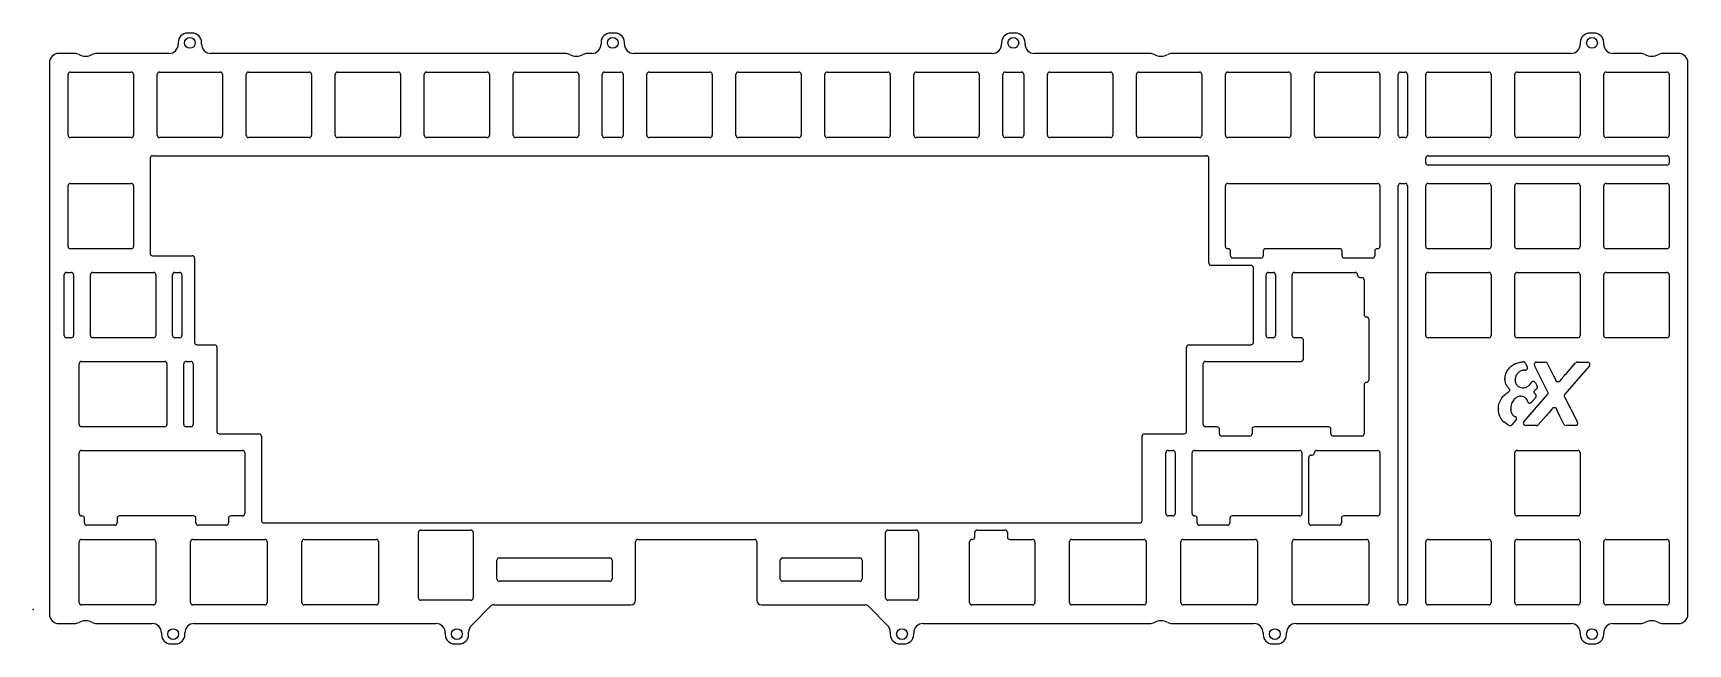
# Model space of a CAD drawing. Header units: centimetres. Extents: x 0 to 35.4, y -0.7 to 12.3.
import ezdxf

# ---------------------------------------------------------------- set-up
doc = ezdxf.new("R2010")
doc.units = ezdxf.units.CM
doc.header["$MEASUREMENT"] = 0
doc.layers.add('KBD8X-MKII-Half-Plate-Pretty v3_8xhalfprettyfinal v1_Sketch1', color=7, linetype='Continuous')

msp = doc.modelspace()

# ---------------------------------------------------------------- linework, layer by layer
at = {"layer": 'KBD8X-MKII-Half-Plate-Pretty v3_8xhalfprettyfinal v1_Sketch1'}
for p, q in [((3.105, 12.134), (3.105, 12.099)), ((3.405, 12.334), (3.305, 12.334)), ((3.605, 12.099), (3.605, 12.134)), ((12.154, 12.134), (12.154, 12.099)), ((12.454, 12.334), (12.354, 12.334)), ((12.654, 12.099), (12.654, 12.134)), ((20.726, 12.134), (20.726, 12.099)), ((21.026, 12.334), (20.926, 12.334)), ((21.226, 12.099), (21.226, 12.134)), ((33.109, 12.134), (33.109, 12.099)), ((33.409, 12.334), (33.309, 12.334)), ((33.609, 12.099), (33.609, 12.134)), ((0.35, 11.699), (0.35, -0.102)), ((0.888, 11.899), (0.55, 11.899)), ((2.905, 11.899), (1.362, 11.899)), ((11.388, 11.899), (3.805, 11.899)), ((11.954, 11.899), (11.862, 11.899)), ((20.526, 11.899), (12.854, 11.899)), ((23.899, 11.899), (21.426, 11.899)), ((32.909, 11.899), (24.374, 11.899)), ((34.399, 11.899), (33.809, 11.899)), ((35.211, 11.899), (34.874, 11.899)), ((35.411, -0.102), (35.411, 11.699)), ((0.75, 10.149), (0.75, 11.449)), ((0.8, 11.499), (2.1, 11.499)), ((2.15, 11.449), (2.15, 10.149)), ((2.655, 10.149), (2.655, 11.449)), ((2.705, 11.499), (4.005, 11.499)), ((4.055, 11.449), (4.055, 10.149)), ((4.56, 10.149), (4.56, 11.449)), ((4.61, 11.499), (5.91, 11.499)), ((5.96, 11.449), (5.96, 10.149)), ((6.465, 10.149), (6.465, 11.449)), ((6.515, 11.499), (7.815, 11.499)), ((7.865, 11.449), (7.865, 10.149)), ((8.37, 10.149), (8.37, 11.449)), ((8.42, 11.499), (9.72, 11.499)), ((9.77, 11.449), (9.77, 10.149)), ((10.275, 10.149), (10.275, 11.449)), ((10.325, 11.499), (11.625, 11.499)), ((11.675, 11.449), (11.675, 10.149)), ((12.18, 10.149), (12.18, 11.449)), ((12.23, 11.499), (12.578, 11.499)), ((12.627, 11.449), (12.627, 10.149)), ((13.133, 10.149), (13.133, 11.449)), ((13.182, 11.499), (14.482, 11.499)), ((14.532, 11.449), (14.532, 10.149)), ((15.037, 10.149), (15.037, 11.449)), ((15.088, 11.499), (16.387, 11.499)), ((16.438, 11.449), (16.438, 10.149)), ((16.942, 10.149), (16.942, 11.449)), ((16.992, 11.499), (18.292, 11.499)), ((18.343, 11.449), (18.343, 10.149)), ((18.848, 10.149), (18.848, 11.449)), ((18.898, 11.499), (20.198, 11.499)), ((20.247, 11.449), (20.247, 10.149)), ((20.753, 10.149), (20.753, 11.449)), ((20.802, 11.499), (21.15, 11.499)), ((21.2, 11.449), (21.2, 10.149)), ((21.705, 10.149), (21.705, 11.449)), ((21.755, 11.499), (23.055, 11.499)), ((23.105, 11.449), (23.105, 10.149)), ((23.61, 10.149), (23.61, 11.449)), ((23.66, 11.499), (24.96, 11.499)), ((25.01, 11.449), (25.01, 10.149)), ((25.515, 10.149), (25.515, 11.449)), ((25.565, 11.499), (26.865, 11.499)), ((26.915, 11.449), (26.915, 10.149)), ((27.42, 10.149), (27.42, 11.449)), ((27.47, 11.499), (28.77, 11.499)), ((28.82, 11.449), (28.82, 10.149)), ((29.211, 10.149), (29.211, 11.449)), ((29.261, 11.499), (29.361, 11.499)), ((29.411, 11.449), (29.411, 10.149)), ((29.801, 10.149), (29.801, 11.449)), ((29.851, 11.499), (31.151, 11.499)), ((31.201, 11.449), (31.201, 10.149)), ((31.706, 10.149), (31.706, 11.449)), ((31.756, 11.499), (33.056, 11.499)), ((33.106, 11.449), (33.106, 10.149)), ((33.611, 10.149), (33.611, 11.449)), ((33.661, 11.499), (34.961, 11.499)), ((35.011, 11.449), (35.011, 10.149)), ((2.1, 10.099), (0.8, 10.099)), ((4.005, 10.099), (2.705, 10.099)), ((5.91, 10.099), (4.61, 10.099)), ((7.815, 10.099), (6.515, 10.099)), ((9.72, 10.099), (8.42, 10.099)), ((11.625, 10.099), (10.325, 10.099)), ((12.578, 10.099), (12.23, 10.099)), ((14.482, 10.099), (13.182, 10.099)), ((16.387, 10.099), (15.088, 10.099)), ((18.292, 10.099), (16.992, 10.099)), ((20.198, 10.099), (18.898, 10.099)), ((21.15, 10.099), (20.802, 10.099)), ((23.055, 10.099), (21.755, 10.099)), ((24.96, 10.099), (23.66, 10.099)), ((26.865, 10.099), (25.565, 10.099)), ((28.77, 10.099), (27.47, 10.099)), ((29.361, 10.099), (29.261, 10.099)), ((31.151, 10.099), (29.851, 10.099)), ((33.056, 10.099), (31.756, 10.099)), ((34.961, 10.099), (33.661, 10.099)), ((2.505, 9.658), (2.505, 7.618)), ((2.555, 9.708), (25.11, 9.709)), ((25.16, 7.413), (25.16, 9.659)), ((29.801, 9.558), (29.801, 9.658)), ((29.851, 9.708), (34.961, 9.708)), ((35.011, 9.658), (35.011, 9.558)), ((34.961, 9.508), (29.851, 9.508)), ((0.75, 7.768), (0.75, 9.068)), ((0.8, 9.118), (2.1, 9.118)), ((2.15, 9.068), (2.15, 7.768)), ((25.515, 7.768), (25.515, 9.068)), ((25.565, 9.118), (28.77, 9.118)), ((28.82, 9.068), (28.82, 7.768)), ((29.211, 0.148), (29.211, 9.068)), ((29.261, 9.118), (29.361, 9.118)), ((29.411, 9.068), (29.411, 0.148)), ((29.801, 7.768), (29.801, 9.068)), ((29.851, 9.118), (31.151, 9.118)), ((31.201, 9.068), (31.201, 7.768)), ((31.706, 7.768), (31.706, 9.068)), ((31.756, 9.118), (33.056, 9.118)), ((33.106, 9.068), (33.106, 7.768)), ((33.611, 7.768), (33.611, 9.068)), ((33.661, 9.118), (34.961, 9.118)), ((35.011, 9.068), (35.011, 7.768)), ((2.1, 7.718), (0.8, 7.718)), ((2.555, 7.568), (3.407, 7.568)), ((3.457, 7.518), (3.457, 5.713)), ((25.574, 7.718), (25.565, 7.718)), ((25.624, 7.568), (25.624, 7.668)), ((26.274, 7.518), (25.674, 7.518)), ((26.324, 7.668), (26.324, 7.568)), ((27.961, 7.718), (26.374, 7.718)), ((28.011, 7.568), (28.011, 7.668)), ((28.661, 7.518), (28.061, 7.518)), ((28.711, 7.668), (28.711, 7.568)), ((28.77, 7.718), (28.761, 7.718)), ((31.151, 7.718), (29.851, 7.718)), ((33.056, 7.718), (31.756, 7.718)), ((34.961, 7.718), (33.661, 7.718)), ((0.666, 5.863), (0.666, 7.163)), ((0.716, 7.213), (0.816, 7.213)), ((0.866, 7.163), (0.866, 5.863)), ((1.226, 5.863), (1.226, 7.163)), ((1.276, 7.213), (2.576, 7.213)), ((2.626, 7.163), (2.626, 5.863)), ((2.986, 5.863), (2.986, 7.163)), ((3.036, 7.213), (3.136, 7.213)), ((3.186, 7.163), (3.186, 5.863)), ((26.062, 7.363), (25.21, 7.363)), ((26.112, 5.713), (26.112, 7.313)), ((26.384, 5.863), (26.384, 7.163)), ((26.434, 7.213), (26.534, 7.213)), ((26.584, 7.163), (26.584, 5.863)), ((26.944, 5.863), (26.944, 7.163)), ((26.994, 7.213), (28.294, 7.213)), ((28.344, 7.163), (28.344, 7.154)), ((28.394, 7.104), (28.432, 7.104)), ((29.801, 5.863), (29.801, 7.163)), ((29.851, 7.213), (31.151, 7.213)), ((31.201, 7.163), (31.201, 5.863)), ((31.706, 5.863), (31.706, 7.163)), ((31.756, 7.213), (33.056, 7.213)), ((33.106, 7.163), (33.106, 5.863)), ((33.611, 5.863), (33.611, 7.163)), ((33.661, 7.213), (34.961, 7.213)), ((35.011, 7.163), (35.011, 5.863)), ((28.482, 7.054), (28.482, 6.31)), ((28.582, 6.21), (28.582, 4.91)), ((0.816, 5.813), (0.716, 5.813)), ((2.576, 5.813), (1.276, 5.813)), ((3.136, 5.813), (3.036, 5.813)), ((26.534, 5.813), (26.434, 5.813)), ((27.132, 5.813), (26.994, 5.813)), ((27.182, 5.358), (27.182, 5.763)), ((31.151, 5.813), (29.851, 5.813)), ((33.056, 5.813), (31.756, 5.813)), ((34.961, 5.813), (33.661, 5.813)), ((3.507, 5.663), (3.884, 5.663)), ((3.934, 5.613), (3.934, 3.808)), ((24.684, 3.808), (24.684, 5.613)), ((24.734, 5.663), (26.062, 5.663)), ((0.988, 3.958), (0.988, 5.258)), ((1.038, 5.308), (2.814, 5.308)), ((2.864, 5.258), (2.864, 3.958)), ((3.224, 3.958), (3.224, 5.258)), ((3.274, 5.308), (3.374, 5.308)), ((3.424, 5.258), (3.424, 3.958)), ((25.039, 3.958), (25.039, 5.258)), ((25.089, 5.308), (27.132, 5.308)), ((31.926, 5.121), (31.922, 5.122)), ((31.936, 5.271), (31.975, 5.194)), ((32.415, 4.653), (32.128, 5.222)), ((32.173, 5.295), (32.354, 5.295)), ((32.398, 5.268), (32.517, 5.04)), ((33.304, 5.212), (32.776, 4.604)), ((32.81, 5.052), (33.009, 5.278)), ((33.047, 5.295), (33.266, 5.295)), ((28.482, 4.81), (28.482, 3.758)), ((32.147, 4.85), (32.185, 4.776)), ((31.902, 4.017), (32.408, 4.598)), ((32.155, 4.536), (32.066, 4.435)), ((32.769, 4.548), (33.05, 4.008)), ((2.814, 3.908), (1.038, 3.908)), ((3.374, 3.908), (3.274, 3.908)), ((25.336, 3.908), (25.089, 3.908)), ((27.723, 3.908), (26.136, 3.908)), ((31.731, 4.05), (31.645, 3.952)), ((32.169, 3.934), (31.939, 3.934)), ((32.379, 4.146), (32.206, 3.951)), ((32.759, 3.962), (32.671, 4.139)), ((33.006, 3.934), (32.804, 3.934)), ((3.984, 3.758), (4.836, 3.758)), ((4.886, 3.708), (4.886, 1.903)), ((23.731, 1.903), (23.731, 3.708)), ((23.781, 3.758), (24.634, 3.758)), ((25.386, 3.758), (25.386, 3.858)), ((26.036, 3.708), (25.436, 3.708)), ((26.086, 3.858), (26.086, 3.758)), ((27.773, 3.758), (27.773, 3.858)), ((28.432, 3.708), (27.823, 3.708)), ((0.988, 2.053), (0.988, 3.353)), ((1.038, 3.403), (4.481, 3.403)), ((4.531, 3.353), (4.531, 2.053)), ((24.241, 2.053), (24.241, 3.353)), ((24.291, 3.403), (24.391, 3.403)), ((24.441, 3.353), (24.441, 2.053)), ((24.801, 2.053), (24.801, 3.353)), ((24.851, 3.403), (27.103, 3.403)), ((27.153, 3.353), (27.153, 2.053)), ((27.297, 1.853), (27.297, 3.253)), ((27.347, 3.303), (27.37, 3.303)), ((27.47, 3.403), (28.77, 3.403)), ((28.82, 3.353), (28.82, 2.053)), ((31.706, 2.053), (31.706, 3.353)), ((31.756, 3.403), (33.056, 3.403)), ((33.106, 3.353), (33.106, 2.053)), ((1.047, 2.003), (1.038, 2.003)), ((1.097, 1.853), (1.097, 1.953)), ((1.747, 1.803), (1.147, 1.803)), ((1.797, 1.953), (1.797, 1.853)), ((3.434, 2.003), (1.847, 2.003)), ((3.484, 1.853), (3.484, 1.953)), ((4.134, 1.803), (3.534, 1.803)), ((4.184, 1.953), (4.184, 1.853)), ((4.481, 2.003), (4.234, 2.003)), ((4.936, 1.853), (23.681, 1.853)), ((24.391, 2.003), (24.291, 2.003)), ((24.859, 2.003), (24.851, 2.003)), ((24.909, 1.853), (24.909, 1.953)), ((25.559, 1.803), (24.959, 1.803)), ((25.609, 1.953), (25.609, 1.853)), ((27.103, 2.003), (25.659, 2.003)), ((27.947, 1.803), (27.347, 1.803)), ((27.997, 1.953), (27.997, 1.853)), ((28.77, 2.003), (28.047, 2.003)), ((33.056, 2.003), (31.756, 2.003)), ((0.988, 0.148), (0.988, 1.448)), ((1.038, 1.498), (2.576, 1.498)), ((2.626, 1.448), (2.626, 0.148)), ((3.369, 0.148), (3.369, 1.448)), ((3.419, 1.498), (4.957, 1.498)), ((5.007, 1.448), (5.007, 0.148)), ((5.751, 0.148), (5.751, 1.448)), ((5.801, 1.498), (7.339, 1.498)), ((7.389, 1.448), (7.389, 0.148)), ((8.244, 0.248), (8.244, 1.648)), ((8.294, 1.698), (9.37, 1.698)), ((9.42, 1.648), (9.42, 0.248)), ((12.894, 0.198), (12.894, 1.448)), ((12.944, 1.498), (15.435, 1.498)), ((15.485, 1.448), (15.485, 0.198)), ((18.244, 0.248), (18.244, 1.648)), ((18.294, 1.698), (18.894, 1.698)), ((18.944, 1.648), (18.944, 0.248)), ((20.038, 0.148), (20.038, 1.448)), ((20.088, 1.498), (20.1, 1.498)), ((20.15, 1.548), (20.15, 1.648)), ((20.2, 1.698), (20.8, 1.698)), ((20.85, 1.648), (20.85, 1.548)), ((20.9, 1.498), (21.388, 1.498)), ((21.438, 1.448), (21.438, 0.148)), ((22.181, 0.148), (22.181, 1.448)), ((22.231, 1.498), (23.769, 1.498)), ((23.819, 1.448), (23.819, 0.148)), ((24.563, 0.148), (24.563, 1.448)), ((24.613, 1.498), (26.151, 1.498)), ((26.201, 1.448), (26.201, 0.148)), ((26.944, 0.148), (26.944, 1.448)), ((26.994, 1.498), (28.532, 1.498)), ((28.582, 1.448), (28.582, 0.148)), ((29.801, 0.148), (29.801, 1.448)), ((29.851, 1.498), (31.151, 1.498)), ((31.201, 1.448), (31.201, 0.148)), ((31.706, 0.148), (31.706, 1.448)), ((31.756, 1.498), (33.056, 1.498)), ((33.106, 1.448), (33.106, 0.148)), ((33.611, 0.148), (33.611, 1.448)), ((33.661, 1.498), (34.961, 1.498)), ((35.011, 1.448), (35.011, 0.148)), ((9.975, 1.103), (12.339, 1.103)), ((16.04, 1.103), (17.689, 1.103)), ((9.925, 0.653), (9.925, 1.053)), ((12.389, 1.053), (12.389, 0.653)), ((15.99, 0.653), (15.99, 1.053)), ((17.739, 1.053), (17.739, 0.653)), ((12.339, 0.603), (9.975, 0.603)), ((17.689, 0.603), (16.04, 0.603)), ((2.576, 0.098), (1.038, 0.098)), ((4.957, 0.098), (3.419, 0.098)), ((7.339, 0.098), (5.801, 0.098)), ((9.37, 0.198), (8.294, 0.198)), ((9.379, -0.344), (9.791, 0.068)), ((9.861, 0.098), (12.794, 0.098)), ((15.585, 0.098), (17.803, 0.098)), ((17.874, 0.068), (18.286, -0.344)), ((18.894, 0.198), (18.294, 0.198)), ((21.388, 0.098), (20.088, 0.098)), ((23.769, 0.098), (22.231, 0.098)), ((26.151, 0.098), (24.613, 0.098)), ((28.532, 0.098), (26.994, 0.098)), ((29.361, 0.098), (29.261, 0.098)), ((31.151, 0.098), (29.851, 0.098)), ((33.056, 0.098), (31.756, 0.098)), ((34.961, 0.098), (33.661, 0.098)), ((0.55, -0.302), (0.888, -0.302)), ((1.362, -0.302), (2.548, -0.302)), ((3.448, -0.302), (8.62, -0.302)), ((19.044, -0.302), (23.899, -0.302)), ((24.374, -0.302), (26.122, -0.302)), ((27.022, -0.302), (32.909, -0.302)), ((33.809, -0.302), (34.399, -0.302)), ((34.874, -0.302), (35.211, -0.302)), ((2.748, -0.502), (2.748, -0.537)), ((3.248, -0.537), (3.248, -0.502)), ((8.82, -0.502), (8.82, -0.537)), ((9.32, -0.537), (9.32, -0.485)), ((18.344, -0.485), (18.344, -0.537)), ((18.844, -0.537), (18.844, -0.502)), ((26.322, -0.502), (26.322, -0.537)), ((26.822, -0.537), (26.822, -0.502)), ((33.109, -0.502), (33.109, -0.537)), ((33.609, -0.537), (33.609, -0.502)), ((2.948, -0.737), (3.048, -0.737)), ((9.02, -0.737), (9.12, -0.737)), ((18.544, -0.737), (18.644, -0.737)), ((26.522, -0.737), (26.622, -0.737)), ((33.309, -0.737), (33.409, -0.737))]:
    msp.add_line(p, q, dxfattribs=at)
for centre in [(3.355, 12.124), (12.404, 12.124), (20.976, 12.124), (33.359, 12.124), (2.998, -0.527), (9.07, -0.527), (18.594, -0.527), (26.572, -0.527), (33.359, -0.527)]:
    msp.add_circle(centre, 0.115, dxfattribs=at)
for centre, radius, start, end in [((2.905, 12.099), 0.2, 270, 360), ((3.305, 12.134), 0.2, 90, 180), ((3.405, 12.134), 0.2, 0, 90), ((3.805, 12.099), 0.2, 180, 270), ((11.954, 12.099), 0.2, 270, 360), ((12.354, 12.134), 0.2, 90, 180), ((12.454, 12.134), 0.2, 0, 90), ((12.854, 12.099), 0.2, 180, 270), ((20.526, 12.099), 0.2, 270, 360), ((20.926, 12.134), 0.2, 90, 180), ((21.026, 12.134), 0.2, 0, 90), ((21.426, 12.099), 0.2, 180, 270), ((32.909, 12.099), 0.2, 270, 0), ((33.309, 12.134), 0.2, 90, 180), ((33.409, 12.134), 0.2, 360, 90), ((33.809, 12.099), 0.2, 180, 270), ((0.55, 11.699), 0.2, 90, 180), ((0.888, 11.699), 0.2, 61.6424, 90), ((1.125, 12.139), 0.3, 241.6424, 298.3576), ((1.362, 11.699), 0.2, 90, 118.3576), ((11.388, 11.699), 0.2, 61.6424, 90), ((11.625, 12.139), 0.3, 241.6424, 298.3576), ((11.862, 11.699), 0.2, 90, 118.3576), ((23.899, 11.699), 0.2, 61.6424, 90), ((24.136, 12.139), 0.3, 241.6424, 298.3576), ((24.374, 11.699), 0.2, 90, 118.3576), ((34.399, 11.699), 0.2, 61.6424, 90), ((34.636, 12.139), 0.3, 241.6424, 298.3576), ((34.874, 11.699), 0.2, 90, 118.3576), ((35.211, 11.699), 0.2, 0, 90), ((0.8, 11.449), 0.05, 90, 180), ((2.1, 11.449), 0.05, 0, 90), ((2.705, 11.449), 0.05, 90, 180), ((4.005, 11.449), 0.05, 360, 90), ((4.61, 11.449), 0.05, 90, 180), ((5.91, 11.449), 0.05, 0, 90), ((6.515, 11.449), 0.05, 90, 180), ((7.815, 11.449), 0.05, 0, 90), ((8.42, 11.449), 0.05, 90, 180), ((9.72, 11.449), 0.05, 0, 90), ((10.325, 11.449), 0.05, 90, 180), ((11.625, 11.449), 0.05, 0, 90), ((12.23, 11.449), 0.05, 90, 180), ((12.578, 11.449), 0.05, 0, 90), ((13.182, 11.449), 0.05, 90, 180), ((14.482, 11.449), 0.05, 360, 90), ((15.088, 11.449), 0.05, 90, 180), ((16.387, 11.449), 0.05, 360, 90), ((16.992, 11.449), 0.05, 90, 180), ((18.292, 11.449), 0.05, 360, 90), ((18.898, 11.449), 0.05, 90, 180), ((20.198, 11.449), 0.05, 360, 90), ((20.802, 11.449), 0.05, 90, 180), ((21.15, 11.449), 0.05, 0, 90), ((21.755, 11.449), 0.05, 90, 180), ((23.055, 11.449), 0.05, 360, 90), ((23.66, 11.449), 0.05, 90, 180), ((24.96, 11.449), 0.05, 360, 90), ((25.565, 11.449), 0.05, 90, 180), ((26.865, 11.449), 0.05, 360, 90), ((27.47, 11.449), 0.05, 90, 180), ((28.77, 11.449), 0.05, 360, 90), ((29.261, 11.449), 0.05, 90, 180), ((29.361, 11.449), 0.05, 360, 90), ((29.851, 11.449), 0.05, 90, 180), ((31.151, 11.449), 0.05, 360, 90), ((31.756, 11.449), 0.05, 90, 180), ((33.056, 11.449), 0.05, 360, 90), ((33.661, 11.449), 0.05, 90, 180), ((34.961, 11.449), 0.05, 360, 90), ((0.8, 10.149), 0.05, 180, 270), ((2.1, 10.149), 0.05, 270, 360), ((2.705, 10.149), 0.05, 180, 270), ((4.005, 10.149), 0.05, 270, 360), ((4.61, 10.149), 0.05, 180, 270), ((5.91, 10.149), 0.05, 270, 360), ((6.515, 10.149), 0.05, 180, 270), ((7.815, 10.149), 0.05, 270, 0), ((8.42, 10.149), 0.05, 180, 270), ((9.72, 10.149), 0.05, 270, 0), ((10.325, 10.149), 0.05, 180, 270), ((11.625, 10.149), 0.05, 270, 360), ((12.23, 10.149), 0.05, 180, 270), ((12.578, 10.149), 0.05, 270, 0), ((13.182, 10.149), 0.05, 180, 270), ((14.482, 10.149), 0.05, 270, 0), ((15.088, 10.149), 0.05, 180, 270), ((16.387, 10.149), 0.05, 270, 0), ((16.992, 10.149), 0.05, 180, 270), ((18.292, 10.149), 0.05, 270, 0), ((18.898, 10.149), 0.05, 180, 270), ((20.198, 10.149), 0.05, 270, 0), ((20.802, 10.149), 0.05, 180, 270), ((21.15, 10.149), 0.05, 270, 0), ((21.755, 10.149), 0.05, 180, 270), ((23.055, 10.149), 0.05, 270, 0), ((23.66, 10.149), 0.05, 180, 270), ((24.96, 10.149), 0.05, 270, 0), ((25.565, 10.149), 0.05, 180, 270), ((26.865, 10.149), 0.05, 270, 0), ((27.47, 10.149), 0.05, 180, 270), ((28.77, 10.149), 0.05, 270, 0), ((29.261, 10.149), 0.05, 180, 270), ((29.361, 10.149), 0.05, 270, 0), ((29.851, 10.149), 0.05, 180, 270), ((31.151, 10.149), 0.05, 270, 0), ((31.756, 10.149), 0.05, 180, 270), ((33.056, 10.149), 0.05, 270, 360), ((33.661, 10.149), 0.05, 180, 270), ((34.961, 10.149), 0.05, 270, 0), ((2.555, 9.658), 0.05, 90.001, 180), ((25.11, 9.659), 0.05, 0.0011, 90.001), ((29.851, 9.658), 0.05, 90, 180), ((34.961, 9.658), 0.05, 360, 90), ((29.851, 9.558), 0.05, 180, 270), ((34.961, 9.558), 0.05, 270, 360), ((0.8, 9.068), 0.05, 90, 180), ((2.1, 9.068), 0.05, 360, 90), ((25.565, 9.068), 0.05, 90, 180), ((28.77, 9.068), 0.05, 360, 90), ((29.261, 9.068), 0.05, 90, 180), ((29.361, 9.068), 0.05, 360, 90), ((29.851, 9.068), 0.05, 90, 180), ((31.151, 9.068), 0.05, 0, 90), ((31.756, 9.068), 0.05, 90, 180), ((33.056, 9.068), 0.05, 360, 90), ((33.661, 9.068), 0.05, 90, 180), ((34.961, 9.068), 0.05, 0, 90), ((0.8, 7.768), 0.05, 180, 270), ((2.1, 7.768), 0.05, 270, 360), ((2.555, 7.618), 0.05, 180, 270), ((3.407, 7.518), 0.05, 360, 90), ((25.565, 7.768), 0.05, 180, 270), ((25.574, 7.668), 0.05, 0, 90), ((25.674, 7.568), 0.05, 180, 270), ((26.274, 7.568), 0.05, 270, 360), ((26.374, 7.668), 0.05, 90, 180), ((27.961, 7.668), 0.05, 0, 90), ((28.061, 7.568), 0.05, 180, 270), ((28.661, 7.568), 0.05, 270, 0), ((28.761, 7.668), 0.05, 90, 180), ((28.77, 7.768), 0.05, 270, 0), ((29.851, 7.768), 0.05, 180, 270), ((31.151, 7.768), 0.05, 270, 360), ((31.756, 7.768), 0.05, 180, 270), ((33.056, 7.768), 0.05, 270, 360), ((33.661, 7.768), 0.05, 180, 270), ((34.961, 7.768), 0.05, 270, 0), ((0.716, 7.163), 0.05, 90, 180), ((0.816, 7.163), 0.05, 0, 90), ((1.276, 7.163), 0.05, 90, 180), ((2.576, 7.163), 0.05, 0, 90), ((3.036, 7.163), 0.05, 90, 180), ((3.136, 7.163), 0.05, 0, 90), ((25.21, 7.413), 0.05, 180.0011, 270), ((26.062, 7.313), 0.05, 0, 90), ((26.434, 7.163), 0.05, 90, 180), ((26.534, 7.163), 0.05, 360, 90), ((26.994, 7.163), 0.05, 90, 180), ((28.294, 7.163), 0.05, 0, 90), ((28.394, 7.154), 0.05, 180, 270), ((28.432, 7.054), 0.05, 0, 90), ((29.851, 7.163), 0.05, 90, 180), ((31.151, 7.163), 0.05, 0, 90), ((31.756, 7.163), 0.05, 90, 180), ((33.056, 7.163), 0.05, 360, 90), ((33.661, 7.163), 0.05, 90, 180), ((34.961, 7.163), 0.05, 0, 90), ((28.532, 6.31), 0.05, 180, 270), ((28.532, 6.21), 0.05, 360, 90), ((0.716, 5.863), 0.05, 180, 270), ((0.816, 5.863), 0.05, 270, 0), ((1.276, 5.863), 0.05, 180, 270), ((2.576, 5.863), 0.05, 270, 0), ((3.036, 5.863), 0.05, 180, 270), ((3.136, 5.863), 0.05, 270, 0), ((3.507, 5.713), 0.05, 180, 270), ((26.062, 5.713), 0.05, 270, 0), ((26.434, 5.863), 0.05, 180, 270), ((26.534, 5.863), 0.05, 270, 0), ((26.994, 5.863), 0.05, 180, 270), ((27.132, 5.763), 0.05, 360, 90), ((29.851, 5.863), 0.05, 180, 270), ((31.151, 5.863), 0.05, 270, 360), ((31.756, 5.863), 0.05, 180, 270), ((33.056, 5.863), 0.05, 270, 360), ((33.661, 5.863), 0.05, 180, 270), ((34.961, 5.863), 0.05, 270, 0), ((3.884, 5.613), 0.05, 0, 90), ((24.734, 5.613), 0.05, 90, 180), ((27.132, 5.358), 0.05, 270, 360), ((1.038, 5.258), 0.05, 90, 180), ((2.814, 5.258), 0.05, 0, 90), ((3.274, 5.258), 0.05, 90, 180), ((3.374, 5.258), 0.05, 0, 90), ((25.089, 5.258), 0.05, 90, 180), ((32.173, 5.245), 0.05, 90, 206.6916), ((32.354, 5.245), 0.05, 27.4744, 90), ((33.047, 5.245), 0.05, 90, 138.4893), ((33.266, 5.245), 0.05, 319.0038, 90), ((28.532, 4.81), 0.05, 90, 180), ((28.532, 4.91), 0.05, 270, 0), ((32.37, 4.63), 0.05, 318.9126, 26.6916), ((32.814, 4.571), 0.05, 139.0038, 207.4822), ((1.038, 3.958), 0.05, 180, 270), ((2.814, 3.958), 0.05, 270, 0), ((3.274, 3.958), 0.05, 180, 270), ((3.374, 3.958), 0.05, 270, 0), ((25.089, 3.958), 0.05, 180, 270), ((25.336, 3.858), 0.05, 360, 90), ((26.136, 3.858), 0.05, 90, 180), ((27.723, 3.858), 0.05, 0, 90), ((31.939, 3.984), 0.05, 138.9126, 270), ((32.169, 3.984), 0.05, 270, 318.4602), ((32.804, 3.984), 0.05, 206.4613, 270), ((33.006, 3.984), 0.05, 270, 27.4822), ((3.984, 3.808), 0.05, 180, 270), ((4.836, 3.708), 0.05, 360, 90), ((23.781, 3.708), 0.05, 90, 180), ((24.634, 3.808), 0.05, 270, 0), ((25.436, 3.758), 0.05, 180, 270), ((26.036, 3.758), 0.05, 270, 360), ((27.823, 3.758), 0.05, 180, 270), ((28.432, 3.758), 0.05, 270, 0), ((1.038, 3.353), 0.05, 90, 180), ((4.481, 3.353), 0.05, 0, 90), ((24.291, 3.353), 0.05, 90, 180), ((24.391, 3.353), 0.05, 360, 90), ((24.851, 3.353), 0.05, 90, 180), ((27.103, 3.353), 0.05, 360, 90), ((27.347, 3.253), 0.05, 90, 180), ((27.37, 3.353), 0.05, 270, 360), ((27.47, 3.353), 0.05, 90, 180), ((28.77, 3.353), 0.05, 360, 90), ((31.756, 3.353), 0.05, 90, 180), ((33.056, 3.353), 0.05, 360, 90), ((1.038, 2.053), 0.05, 180, 270), ((1.047, 1.953), 0.05, 0, 90), ((1.147, 1.853), 0.05, 180, 270), ((1.747, 1.853), 0.05, 270, 0), ((1.847, 1.953), 0.05, 90, 180), ((3.434, 1.953), 0.05, 0, 90), ((3.534, 1.853), 0.05, 180, 270), ((4.134, 1.853), 0.05, 270, 0), ((4.234, 1.953), 0.05, 90, 180), ((4.481, 2.053), 0.05, 270, 360), ((4.936, 1.903), 0.05, 180, 270), ((23.681, 1.903), 0.05, 270, 0), ((24.291, 2.053), 0.05, 180, 270), ((24.391, 2.053), 0.05, 270, 0), ((24.851, 2.053), 0.05, 180, 270), ((24.859, 1.953), 0.05, 360, 90), ((24.959, 1.853), 0.05, 180, 270), ((25.559, 1.853), 0.05, 270, 360), ((25.659, 1.953), 0.05, 90, 180), ((27.103, 2.053), 0.05, 270, 0), ((27.347, 1.853), 0.05, 180, 270), ((27.947, 1.853), 0.05, 270, 360), ((28.047, 1.953), 0.05, 90, 180), ((28.77, 2.053), 0.05, 270, 0), ((31.756, 2.053), 0.05, 180, 270), ((33.056, 2.053), 0.05, 270, 360), ((1.038, 1.448), 0.05, 90, 180), ((2.576, 1.448), 0.05, 360, 90), ((3.419, 1.448), 0.05, 90, 180), ((4.957, 1.448), 0.05, 0, 90), ((5.801, 1.448), 0.05, 90, 180), ((7.339, 1.448), 0.05, 0, 90), ((8.294, 1.648), 0.05, 90, 180), ((9.37, 1.648), 0.05, 0, 90), ((12.944, 1.448), 0.05, 90, 180), ((15.435, 1.448), 0.05, 0, 90), ((18.294, 1.648), 0.05, 90, 180), ((18.894, 1.648), 0.05, 0, 90), ((20.088, 1.448), 0.05, 90, 180), ((20.1, 1.548), 0.05, 270, 360), ((20.2, 1.648), 0.05, 90, 180), ((20.8, 1.648), 0.05, 360, 90), ((20.9, 1.548), 0.05, 180, 270), ((21.388, 1.448), 0.05, 0, 90), ((22.231, 1.448), 0.05, 90, 180), ((23.769, 1.448), 0.05, 0, 90), ((24.613, 1.448), 0.05, 90, 180), ((26.151, 1.448), 0.05, 360, 90), ((26.994, 1.448), 0.05, 90, 180), ((28.532, 1.448), 0.05, 360, 90), ((29.851, 1.448), 0.05, 90, 180), ((31.151, 1.448), 0.05, 0, 90), ((31.756, 1.448), 0.05, 90, 180), ((33.056, 1.448), 0.05, 360, 90), ((33.661, 1.448), 0.05, 90, 180), ((34.961, 1.448), 0.05, 360, 90), ((9.975, 1.053), 0.05, 90, 180), ((12.339, 1.053), 0.05, 0, 90), ((16.04, 1.053), 0.05, 90, 180), ((17.689, 1.053), 0.05, 360, 90), ((9.975, 0.653), 0.05, 180, 270), ((12.339, 0.653), 0.05, 270, 360), ((16.04, 0.653), 0.05, 180, 270), ((17.689, 0.653), 0.05, 270, 0), ((1.038, 0.148), 0.05, 180, 270), ((2.576, 0.148), 0.05, 270, 0), ((3.419, 0.148), 0.05, 180, 270), ((4.957, 0.148), 0.05, 270, 360), ((5.801, 0.148), 0.05, 180, 270), ((7.339, 0.148), 0.05, 270, 0), ((8.294, 0.248), 0.05, 180, 270), ((9.37, 0.248), 0.05, 270, 360), ((9.861, -0.002), 0.1, 90, 135), ((12.794, 0.198), 0.1, 270, 0), ((15.585, 0.198), 0.1, 180, 270), ((17.803, -0.002), 0.1, 45, 90), ((18.294, 0.248), 0.05, 180, 270), ((18.894, 0.248), 0.05, 270, 360), ((20.088, 0.148), 0.05, 180, 270), ((21.388, 0.148), 0.05, 270, 0), ((22.231, 0.148), 0.05, 180, 270), ((23.769, 0.148), 0.05, 270, 0), ((24.613, 0.148), 0.05, 180, 270), ((26.151, 0.148), 0.05, 270, 0), ((26.994, 0.148), 0.05, 180, 270), ((28.532, 0.148), 0.05, 270, 0), ((29.261, 0.148), 0.05, 180, 270), ((29.361, 0.148), 0.05, 270, 0), ((29.851, 0.148), 0.05, 180, 270), ((31.151, 0.148), 0.05, 270, 0), ((31.756, 0.148), 0.05, 180, 270), ((33.056, 0.148), 0.05, 270, 0), ((33.661, 0.148), 0.05, 180, 270), ((34.961, 0.148), 0.05, 270, 0), ((0.55, -0.102), 0.2, 180, 270), ((0.888, -0.102), 0.2, 270, 298.3576), ((1.125, -0.542), 0.3, 61.6424, 118.3576), ((1.362, -0.102), 0.2, 241.6424, 270), ((2.548, -0.502), 0.2, 0, 90), ((3.448, -0.502), 0.2, 90, 180), ((8.62, -0.502), 0.2, 0, 90), ((9.52, -0.485), 0.2, 135, 180), ((18.144, -0.485), 0.2, 0, 45), ((19.044, -0.502), 0.2, 90, 180), ((23.899, -0.102), 0.2, 270, 298.3576), ((24.136, -0.542), 0.3, 61.6424, 118.3576), ((24.374, -0.102), 0.2, 241.6424, 270), ((26.122, -0.502), 0.2, 360, 90), ((27.022, -0.502), 0.2, 90, 180), ((32.909, -0.502), 0.2, 0, 90), ((33.809, -0.502), 0.2, 90, 180), ((34.399, -0.102), 0.2, 270, 298.3576), ((34.636, -0.542), 0.3, 61.6424, 118.3576), ((34.874, -0.102), 0.2, 241.6424, 270), ((35.211, -0.102), 0.2, 270, 360), ((2.948, -0.537), 0.2, 180, 270), ((3.048, -0.537), 0.2, 270, 360), ((9.02, -0.537), 0.2, 180, 270), ((9.12, -0.537), 0.2, 270, 360), ((18.544, -0.537), 0.2, 180, 270), ((18.644, -0.537), 0.2, 270, 0), ((26.522, -0.537), 0.2, 180, 270), ((26.622, -0.537), 0.2, 270, 0), ((33.309, -0.537), 0.2, 180, 270), ((33.409, -0.537), 0.2, 270, 360)]:
    msp.add_arc(centre, radius, start, end, dxfattribs=at)
for points, knots in [([(31.496, 4.932), (31.498, 4.961), (31.504, 5.021), (31.53, 5.075), (31.544, 5.103)], [0.0034613, 0.0034613, 0.0034613, 0.0034613, 0.0887907, 0.1825412, 0.1825412, 0.1825412, 0.1825412]), ([(31.547, 5.109), (31.547, 5.108), (31.546, 5.107), (31.545, 5.105), (31.545, 5.104), (31.544, 5.103)], [0, 0, 0, 0, 0.003156365, 0.003156365, 0.00631273, 0.00631273, 0.00631273, 0.00631273]), ([(31.547, 5.109), (31.566, 5.137), (31.604, 5.193), (31.663, 5.228), (31.693, 5.246)], [0.003119, 0.003119, 0.003119, 0.003119, 0.1019029, 0.2054617, 0.2054617, 0.2054617, 0.2054617]), ([(31.699, 5.249), (31.698, 5.249), (31.697, 5.249), (31.695, 5.248), (31.694, 5.247), (31.693, 5.246)], [0, 0, 0, 0, 0.003265496, 0.003265496, 0.006530992, 0.006530992, 0.006530992, 0.006530992]), ([(31.699, 5.249), (31.732, 5.264), (31.793, 5.29), (31.859, 5.297), (31.888, 5.298)], [0.0032403, 0.0032403, 0.0032403, 0.0032403, 0.1132554, 0.2005904, 0.2005904, 0.2005904, 0.2005904]), ([(31.771, 5.057), (31.756, 5.038), (31.74, 5.018), (31.73, 4.993), (31.719, 4.966), (31.717, 4.94), (31.715, 4.915)], [0.0022265, 0.0022265, 0.0022265, 0.0022265, 0.0715974, 0.0715974, 0.0715974, 0.1428701, 0.1428701, 0.1428701, 0.1428701]), ([(31.771, 5.057), (31.772, 5.058), (31.773, 5.059), (31.775, 5.061), (31.776, 5.063), (31.777, 5.064)], [0, 0, 0, 0, 0.004592342, 0.004592342, 0.009184684, 0.009184684, 0.009184684, 0.009184684]), ([(31.913, 5.122), (31.89, 5.119), (31.865, 5.117), (31.84, 5.106), (31.815, 5.096), (31.795, 5.079), (31.777, 5.064)], [0.0020947, 0.0020947, 0.0020947, 0.0020947, 0.0693889, 0.0693889, 0.0693889, 0.1375316, 0.1375316, 0.1375316, 0.1375316]), ([(31.936, 5.271), (31.933, 5.277), (31.929, 5.282), (31.919, 5.29), (31.913, 5.294), (31.901, 5.298), (31.895, 5.299), (31.888, 5.298)], [0, 0, 0, 0, 0.01953222, 0.01953222, 0.03906445, 0.03906445, 0.05845455, 0.05845455, 0.05845455, 0.05845455]), ([(31.913, 5.122), (31.915, 5.122), (31.916, 5.122), (31.919, 5.122), (31.92, 5.122), (31.922, 5.122)], [0, 0, 0, 0, 0.004333912, 0.004333912, 0.008667823, 0.008667823, 0.008667823, 0.008667823]), ([(31.926, 5.121), (31.933, 5.121), (31.939, 5.122), (31.952, 5.126), (31.957, 5.129), (31.967, 5.137), (31.971, 5.142), (31.978, 5.154), (31.979, 5.16), (31.98, 5.171), (31.98, 5.176), (31.978, 5.185), (31.977, 5.189), (31.975, 5.194)], [0, 0, 0, 0, 0.0195322, 0.0195322, 0.0390644, 0.0390644, 0.0585967, 0.0585967, 0.0781289, 0.0781289, 0.0920771, 0.0920771, 0.1060254, 0.1060254, 0.1060254, 0.1060254]), ([(32.517, 5.039), (32.517, 5.039), (32.517, 5.039), (32.517, 5.04), (32.517, 5.04), (32.517, 5.04)], [0, 0, 0, 0, 0.000794446, 0.000794446, 0.001588892, 0.001588892, 0.001588892, 0.001588892]), ([(32.517, 5.039), (32.526, 5.021), (32.549, 4.973), (32.572, 4.926), (32.586, 4.896)], [0.0007945, 0.0007945, 0.0007945, 0.0007945, 0.0599597, 0.1588561, 0.1588561, 0.1588561, 0.1588561]), ([(32.669, 4.886), (32.688, 4.908), (32.734, 4.964), (32.781, 5.019), (32.81, 5.052)], [0.0780069, 0.0780069, 0.0780069, 0.0780069, 0.16324, 0.295665, 0.295665, 0.295665, 0.295665]), ([(31.434, 4.534), (31.461, 4.566), (31.5, 4.612), (31.551, 4.643), (31.567, 4.651)], [0.0039612, 0.0039612, 0.0039612, 0.0039612, 0.1284219, 0.1825177, 0.1825177, 0.1825177, 0.1825177]), ([(31.496, 4.932), (31.496, 4.931), (31.496, 4.93), (31.496, 4.928), (31.496, 4.927), (31.496, 4.925)], [0, 0, 0, 0, 0.003492415, 0.003492415, 0.006984831, 0.006984831, 0.006984831, 0.006984831]), ([(31.53, 4.795), (31.52, 4.816), (31.5, 4.857), (31.497, 4.902), (31.496, 4.925)], [0.0036392, 0.0036392, 0.0036392, 0.0036392, 0.0703568, 0.1392314, 0.1392314, 0.1392314, 0.1392314]), ([(31.53, 4.795), (31.53, 4.794), (31.531, 4.793), (31.532, 4.791), (31.533, 4.79), (31.533, 4.789)], [0, 0, 0, 0, 0.003670523, 0.003670523, 0.007341045, 0.007341045, 0.007341045, 0.007341045]), ([(31.579, 4.731), (31.578, 4.732), (31.561, 4.749), (31.547, 4.77), (31.533, 4.789)], [0.0758597, 0.0758597, 0.0758597, 0.0758597, 0.08061505, 0.1502417, 0.1502417, 0.1502417, 0.1502417]), ([(31.579, 4.731), (31.584, 4.726), (31.588, 4.721), (31.593, 4.709), (31.594, 4.702), (31.594, 4.689), (31.593, 4.683), (31.588, 4.671), (31.585, 4.666), (31.577, 4.657), (31.572, 4.654), (31.567, 4.651)], [0, 0, 0, 0, 0.01953222, 0.01953222, 0.03906445, 0.03906445, 0.05859667, 0.05859667, 0.07640274, 0.07640274, 0.09420881, 0.09420881, 0.09420881, 0.09420881]), ([(31.715, 4.908), (31.715, 4.909), (31.715, 4.91), (31.715, 4.913), (31.715, 4.914), (31.715, 4.915)], [0, 0, 0, 0, 0.003739087, 0.003739087, 0.007478174, 0.007478174, 0.007478174, 0.007478174]), ([(31.715, 4.908), (31.716, 4.888), (31.717, 4.866), (31.726, 4.844), (31.734, 4.824), (31.746, 4.809), (31.757, 4.795)], [0.0017943, 0.0017943, 0.0017943, 0.0017943, 0.0586816, 0.0586816, 0.0586816, 0.1100654, 0.1100654, 0.1100654, 0.1100654]), ([(31.765, 4.787), (31.764, 4.788), (31.762, 4.789), (31.76, 4.792), (31.758, 4.793), (31.757, 4.795)], [0, 0, 0, 0, 0.00570432, 0.00570432, 0.01140864, 0.01140864, 0.01140864, 0.01140864]), ([(31.765, 4.787), (31.779, 4.776), (31.794, 4.763), (31.814, 4.755), (31.835, 4.746), (31.857, 4.745), (31.876, 4.744)], [0.0027489, 0.0027489, 0.0027489, 0.0027489, 0.053649, 0.053649, 0.053649, 0.108763, 0.108763, 0.108763, 0.108763]), ([(31.884, 4.744), (31.883, 4.744), (31.882, 4.744), (31.879, 4.744), (31.877, 4.744), (31.876, 4.744)], [0, 0, 0, 0, 0.004382562, 0.004382562, 0.008765123, 0.008765123, 0.008765123, 0.008765123]), ([(31.884, 4.744), (31.907, 4.746), (31.932, 4.749), (31.957, 4.759), (31.982, 4.77), (32.002, 4.787), (32.02, 4.802)], [0.0021223, 0.0021223, 0.0021223, 0.0021223, 0.0685019, 0.0685019, 0.0685019, 0.1378982, 0.1378982, 0.1378982, 0.1378982]), ([(32.026, 4.808), (32.025, 4.807), (32.024, 4.806), (32.022, 4.804), (32.021, 4.803), (32.02, 4.802)], [0, 0, 0, 0, 0.003982261, 0.003982261, 0.007964522, 0.007964522, 0.007964522, 0.007964522]), ([(32.147, 4.85), (32.145, 4.856), (32.141, 4.861), (32.131, 4.87), (32.125, 4.873), (32.113, 4.877), (32.106, 4.878), (32.093, 4.877), (32.087, 4.876), (32.077, 4.871), (32.072, 4.868), (32.065, 4.861), (32.062, 4.857), (32.06, 4.853)], [0, 0, 0, 0, 0.0195322, 0.0195322, 0.0390644, 0.0390644, 0.0585967, 0.0585967, 0.0781289, 0.0781289, 0.0928043, 0.0928043, 0.1074798, 0.1074798, 0.1074798, 0.1074798]), ([(32.138, 4.618), (32.133, 4.622), (32.129, 4.627), (32.124, 4.639), (32.122, 4.645), (32.121, 4.658), (32.122, 4.665), (32.126, 4.676), (32.129, 4.682), (32.136, 4.691), (32.141, 4.695), (32.146, 4.698)], [0, 0, 0, 0, 0.01953222, 0.01953222, 0.03906445, 0.03906445, 0.05859667, 0.05859667, 0.07647311, 0.07647311, 0.09434954, 0.09434954, 0.09434954, 0.09434954]), ([(32.138, 4.618), (32.142, 4.614), (32.147, 4.609), (32.152, 4.604), (32.153, 4.603)], [0.07566471, 0.07566471, 0.07566471, 0.07566471, 0.09225085, 0.09672345, 0.09672345, 0.09672345, 0.09672345]), ([(32.169, 4.712), (32.174, 4.716), (32.179, 4.721), (32.186, 4.732), (32.188, 4.738), (32.19, 4.75), (32.19, 4.755), (32.189, 4.766), (32.187, 4.771), (32.185, 4.776)], [0, 0, 0, 0, 0.01953222, 0.01953222, 0.03906445, 0.03906445, 0.05531545, 0.05531545, 0.07156645, 0.07156645, 0.07156645, 0.07156645]), ([(32.669, 4.886), (32.665, 4.881), (32.66, 4.877), (32.649, 4.871), (32.642, 4.869), (32.63, 4.868), (32.623, 4.868), (32.61, 4.872), (32.605, 4.875), (32.597, 4.881), (32.594, 4.884), (32.589, 4.89), (32.588, 4.893), (32.586, 4.896)], [0, 0, 0, 0, 0.0195322, 0.0195322, 0.0390644, 0.0390644, 0.0585967, 0.0585967, 0.0781289, 0.0781289, 0.0892013, 0.0892013, 0.1002737, 0.1002737, 0.1002737, 0.1002737]), ([(31.356, 4.291), (31.359, 4.334), (31.365, 4.418), (31.408, 4.491), (31.43, 4.528)], [0.0036896, 0.0036896, 0.0036896, 0.0036896, 0.1305794, 0.2548192, 0.2548192, 0.2548192, 0.2548192]), ([(31.356, 4.291), (31.356, 4.289), (31.356, 4.288), (31.356, 4.286), (31.356, 4.284), (31.356, 4.283)], [0, 0, 0, 0, 0.003739772, 0.003739772, 0.007479545, 0.007479545, 0.007479545, 0.007479545]), ([(31.461, 4.021), (31.431, 4.058), (31.369, 4.134), (31.36, 4.233), (31.356, 4.283)], [0.0055641, 0.0055641, 0.0055641, 0.0055641, 0.145996, 0.2945425, 0.2945425, 0.2945425, 0.2945425]), ([(31.434, 4.534), (31.433, 4.533), (31.433, 4.532), (31.431, 4.53), (31.43, 4.529), (31.43, 4.528)], [0, 0, 0, 0, 0.004014993, 0.004014993, 0.008029986, 0.008029986, 0.008029986, 0.008029986]), ([(31.683, 4.483), (31.665, 4.456), (31.627, 4.395), (31.623, 4.324), (31.621, 4.285)], [0.0046892, 0.0046892, 0.0046892, 0.0046892, 0.1019562, 0.2158626, 0.2158626, 0.2158626, 0.2158626]), ([(31.621, 4.28), (31.621, 4.281), (31.621, 4.281), (31.621, 4.283), (31.621, 4.284), (31.621, 4.285)], [0, 0, 0, 0, 0.002540229, 0.002540229, 0.005080458, 0.005080458, 0.005080458, 0.005080458]), ([(31.621, 4.28), (31.622, 4.257), (31.625, 4.216), (31.648, 4.183), (31.659, 4.168)], [0.002484, 0.002484, 0.002484, 0.002484, 0.0687534, 0.1230715, 0.1230715, 0.1230715, 0.1230715]), ([(31.683, 4.483), (31.684, 4.485), (31.685, 4.486), (31.687, 4.488), (31.688, 4.49), (31.689, 4.491)], [0, 0, 0, 0, 0.004765198, 0.004765198, 0.009530397, 0.009530397, 0.009530397, 0.009530397]), ([(31.828, 4.564), (31.802, 4.56), (31.748, 4.551), (31.709, 4.512), (31.689, 4.491)], [0.0053664, 0.0053664, 0.0053664, 0.0053664, 0.0810604, 0.166587, 0.166587, 0.166587, 0.166587]), ([(31.828, 4.564), (31.83, 4.564), (31.832, 4.564), (31.835, 4.564), (31.837, 4.564), (31.839, 4.564)], [0, 0, 0, 0, 0.00551902, 0.00551902, 0.01103804, 0.01103804, 0.01103804, 0.01103804]), ([(31.939, 4.524), (31.925, 4.535), (31.895, 4.558), (31.858, 4.562), (31.839, 4.564)], [0.0054227, 0.0054227, 0.0054227, 0.0054227, 0.0591492, 0.1156086, 0.1156086, 0.1156086, 0.1156086]), ([(31.939, 4.524), (31.94, 4.523), (31.942, 4.521), (31.944, 4.519), (31.946, 4.517), (31.947, 4.516)], [0, 0, 0, 0, 0.00553643, 0.00553643, 0.01107285, 0.01107285, 0.01107285, 0.01107285]), ([(31.98, 4.455), (31.979, 4.46), (31.972, 4.482), (31.958, 4.501), (31.947, 4.516)], [0.04772449, 0.04772449, 0.04772449, 0.04772449, 0.06342968, 0.11773683, 0.11773683, 0.11773683, 0.11773683]), ([(31.98, 4.455), (31.982, 4.449), (31.985, 4.443), (31.992, 4.433), (31.997, 4.428), (32.008, 4.421), (32.014, 4.419), (32.027, 4.417), (32.034, 4.417), (32.045, 4.42), (32.05, 4.422), (32.059, 4.427), (32.063, 4.431), (32.066, 4.435)], [0, 0, 0, 0, 0.0195322, 0.0195322, 0.0390644, 0.0390644, 0.0585967, 0.0585967, 0.0781289, 0.0781289, 0.0937799, 0.0937799, 0.1094309, 0.1094309, 0.1094309, 0.1094309]), ([(32.155, 4.536), (32.159, 4.541), (32.162, 4.546), (32.167, 4.559), (32.167, 4.565), (32.167, 4.578), (32.165, 4.583), (32.161, 4.594), (32.157, 4.599), (32.153, 4.603)], [0, 0, 0, 0, 0.01953222, 0.01953222, 0.03906445, 0.03906445, 0.05655609, 0.05655609, 0.07404773, 0.07404773, 0.07404773, 0.07404773]), ([(32.513, 4.304), (32.509, 4.299), (32.466, 4.245), (32.42, 4.193), (32.379, 4.146)], [0.0857011, 0.0857011, 0.0857011, 0.0857011, 0.1060028, 0.2933703, 0.2933703, 0.2933703, 0.2933703]), ([(32.513, 4.304), (32.517, 4.309), (32.522, 4.314), (32.533, 4.32), (32.54, 4.322), (32.553, 4.324), (32.559, 4.323), (32.572, 4.32), (32.578, 4.317), (32.586, 4.311), (32.589, 4.308), (32.594, 4.301), (32.597, 4.297), (32.598, 4.293)], [0, 0, 0, 0, 0.0195322, 0.0195322, 0.0390644, 0.0390644, 0.0585967, 0.0585967, 0.0781289, 0.0781289, 0.0908743, 0.0908743, 0.1036197, 0.1036197, 0.1036197, 0.1036197]), ([(32.671, 4.139), (32.648, 4.186), (32.623, 4.237), (32.6, 4.288), (32.598, 4.293)], [0, 0, 0, 0, 0.1543704, 0.1701483, 0.1701483, 0.1701483, 0.1701483]), ([(31.461, 4.021), (31.463, 4.019), (31.464, 4.018), (31.467, 4.015), (31.468, 4.014), (31.47, 4.013)], [0, 0, 0, 0, 0.00568336, 0.00568336, 0.01136672, 0.01136672, 0.01136672, 0.01136672]), ([(31.589, 3.938), (31.595, 3.936), (31.602, 3.934), (31.615, 3.935), (31.621, 3.936), (31.631, 3.94), (31.634, 3.942), (31.64, 3.946), (31.643, 3.949), (31.645, 3.952)], [0, 0, 0, 0, 0.01953222, 0.01953222, 0.03906445, 0.03906445, 0.0505263, 0.0505263, 0.06198816, 0.06198816, 0.06198816, 0.06198816]), ([(31.667, 4.159), (31.666, 4.16), (31.664, 4.161), (31.661, 4.164), (31.66, 4.166), (31.659, 4.168)], [0, 0, 0, 0, 0.00625296, 0.00625296, 0.01250591, 0.01250591, 0.01250591, 0.01250591]), ([(31.667, 4.159), (31.681, 4.147), (31.695, 4.136), (31.712, 4.13), (31.712, 4.129)], [0.00613396, 0.00613396, 0.00613396, 0.00613396, 0.05808995, 0.05963231, 0.05963231, 0.05963231, 0.05963231]), ([(31.731, 4.05), (31.736, 4.055), (31.739, 4.061), (31.743, 4.073), (31.744, 4.08), (31.743, 4.093), (31.741, 4.099), (31.736, 4.111), (31.732, 4.116), (31.723, 4.124), (31.717, 4.127), (31.712, 4.129)], [0, 0, 0, 0, 0.01953222, 0.01953222, 0.03906445, 0.03906445, 0.05859667, 0.05859667, 0.07812889, 0.07812889, 0.09579202, 0.09579202, 0.09579202, 0.09579202])]:
    msp.add_open_spline(points, degree=3, knots=knots, dxfattribs=at)
for points in [[(32.026, 4.808), (32.037, 4.822), (32.05, 4.836), (32.06, 4.853)], [(32.169, 4.712), (32.161, 4.707), (32.154, 4.703), (32.146, 4.698)], [(31.589, 3.938), (31.546, 3.955), (31.508, 3.984), (31.47, 4.013)]]:
    msp.add_open_spline(points, degree=3, dxfattribs=at)
msp.add_point((0, 0), dxfattribs=at)
msp.add_point((0, 0), dxfattribs=at)

doc.saveas('drawing.dxf')
